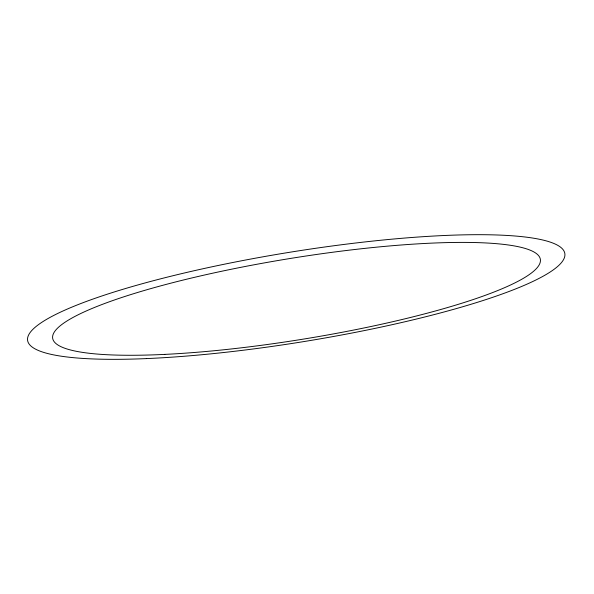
<?xml version="1.0" encoding="UTF-8"?>
<svg xmlns="http://www.w3.org/2000/svg" width="594" height="594" viewBox="0 0 594 594"><rect width="100%" height="100%" fill="white"/><g stroke="black" fill="none" stroke-linecap="round" stroke-linejoin="round"><path stroke-width="0.89" d="M146.362 358.598A272.104 45.211 -9.2 0 0 564.3 257.937A272.104 45.211 -9.2 0 0 178.007 274.502A272.104 45.211 -9.2 0 0 146.362 358.598M164.813 354.388A247.015 40.845 -9.2 0 0 540.176 262.414A247.015 40.845 -9.2 0 0 184.563 279.715A247.015 40.845 -9.2 0 0 164.813 354.388"/></g></svg>
